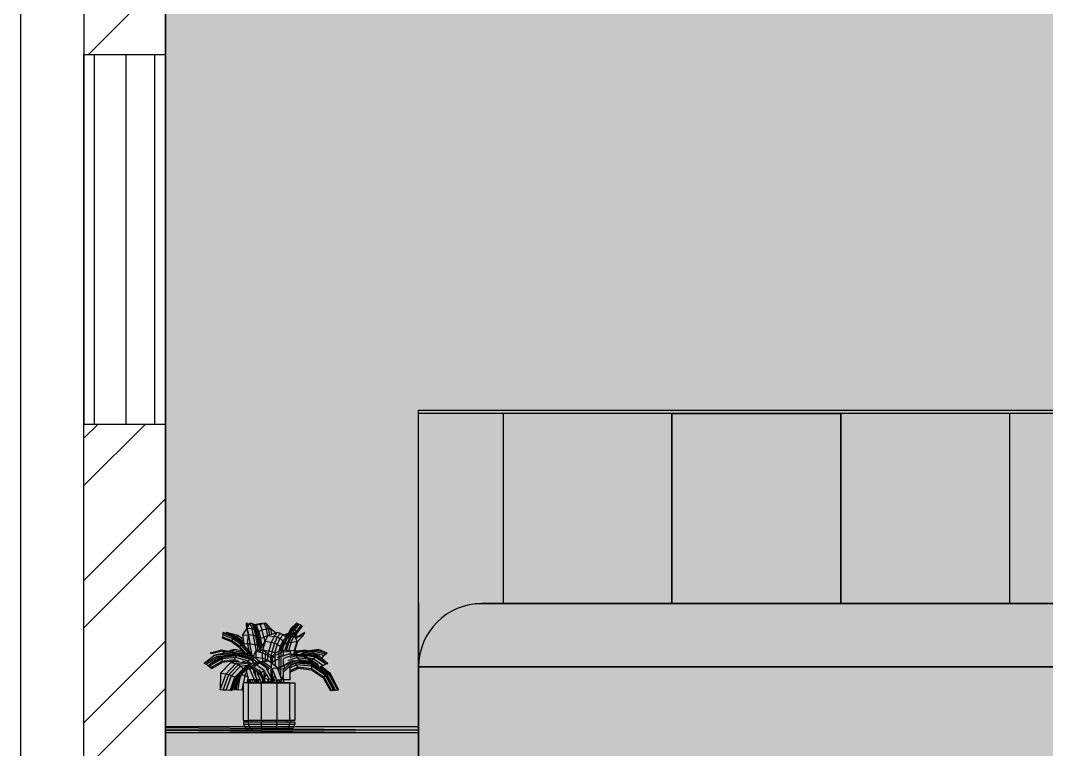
# Model space of a CAD drawing. Header units: millimetres. Extents: x 2258 to 5600, y 711 to 2563.
# Drawn here: x 4017.4 to 4114.6, y 994.8 to 1063.8 of the extents above; entities that cross this region are included whole.
import ezdxf

# ---------------------------------------------------------------- set-up
doc = ezdxf.new("R2010")
doc.units = ezdxf.units.MM
doc.layers.add('HAT', color=8, linetype='Continuous', lineweight=18)

msp = doc.modelspace()

# ---------------------------------------------------------------- hatches: boundary and pattern name
at = {"true_color": 0xa0522d}
h = msp.add_hatch(color=15, dxfattribs=at)
h.dxf.hatch_style = 1
h.paths.add_polyline_path([(4055.083, 784.054), (4031.083, 784.054), (4031.083, 776.222), (4055.083, 776.222)])
h.paths.add_polyline_path([(4042.083, 780.222, -1), (4044.083, 780.222, -1)], flags=16)
h.paths.add_polyline_path([(4055.083, 776.222), (4031.083, 776.222), (4031.083, 766.622), (4055.083, 766.622)])
h.paths.add_polyline_path([(4042.083, 771.122, -1), (4044.083, 771.122, -1)], flags=16)
h.paths.add_polyline_path([(4131.043, 776.222), (4131.043, 778.622), (4055.083, 778.622), (4055.083, 776.222), (4055.083, 766.622), (4131.043, 766.622), (4131.043, 770.622)])
h.paths.add_polyline_path([(4131.043, 790.622), (4055.083, 790.622), (4055.083, 784.054), (4055.083, 778.622), (4131.043, 778.622), (4131.043, 784.622)])
h.paths.add_polyline_path([(4125.038, 796.622), (4060.503, 796.594, 0.386151), (4055.083, 790.622), (4131.043, 790.622, 0.414468)])
h.paths.add_polyline_path([(4063.083, 814.622), (4055.083, 814.622), (4055.083, 790.622, -0.414214), (4061.083, 796.622), (4063.083, 796.622)])
h.paths.add_polyline_path([(4079.083, 814.622), (4063.083, 814.622), (4063.083, 796.622), (4079.083, 796.622)])
h.paths.add_polyline_path([(4095.083, 814.622), (4079.083, 814.622), (4079.083, 796.622), (4095.083, 796.622)])
h.paths.add_polyline_path([(4111.083, 814.622), (4095.083, 814.622), (4095.083, 796.622), (4111.083, 796.622)])
h.paths.add_polyline_path([(4125.043, 814.622), (4111.083, 814.622), (4111.083, 796.622), (4125.043, 796.622)])
h.paths.add_polyline_path([(4131.043, 814.622), (4125.043, 814.622), (4125.043, 796.622, -0.414214), (4131.043, 790.622)])
h.paths.add_polyline_path([(4155.043, 784.054), (4131.043, 784.054), (4131.043, 776.222), (4155.043, 776.222)])
h.paths.add_polyline_path([(4144.043, 780.222, -1), (4142.043, 780.222, -1)], flags=16)
h.paths.add_polyline_path([(4155.043, 776.222), (4131.043, 776.222), (4131.043, 766.622), (4155.043, 766.622)])
h.paths.add_polyline_path([(4144.043, 771.222, -1), (4142.043, 771.222, -1)], flags=16)
h.paths.add_polyline_path([(4178.995, 846.622), (4164.997, 846.622), (4164.997, 766.622), (4178.995, 766.622)], flags=17)
h.paths.add_polyline_path([(4164.997, 846.622), (4178.995, 846.622), (4178.995, 850.622), (4160.997, 850.622), (4160.997, 766.872), (4160.997, 766.622), (4164.997, 766.622)])
h.paths.add_polyline_path([(4202.997, 850.622), (4178.995, 850.622), (4178.995, 770.622), (4202.997, 770.622)])
h.paths.add_polyline_path([(4055.083, 988.222), (4031.083, 988.222), (4031.083, 978.622), (4055.083, 978.622)])
h.paths.add_polyline_path([(4044.083, 983.122, -1), (4042.083, 983.122, -1)], flags=16)
h.paths.add_polyline_path([(4055.083, 996.371), (4031.083, 996.371), (4031.083, 988.222), (4055.083, 988.222)])
h.paths.add_polyline_path([(4042.083, 992.222, -1), (4044.083, 992.222, -1)], flags=16)
h.paths.add_polyline_path([(4131.043, 988.222), (4131.043, 990.622), (4055.083, 990.622), (4055.083, 978.622), (4131.043, 978.622), (4131.043, 982.622)])
h.paths.add_polyline_path([(4131.043, 1002.622), (4055.083, 1002.622), (4055.083, 996.371), (4055.083, 990.622), (4131.043, 990.622), (4131.043, 996.622)])
h.paths.add_polyline_path([(4125.038, 1008.622), (4060.503, 1008.594, 0.386151), (4055.083, 1002.622), (4131.043, 1002.622, 0.414468)])
h.paths.add_polyline_path([(4063.083, 1026.622), (4055.083, 1026.622), (4055.083, 1002.622, -0.414214), (4061.083, 1008.622), (4063.083, 1008.622)])
h.paths.add_polyline_path([(4079.083, 1026.622), (4063.083, 1026.622), (4063.083, 1008.622), (4079.083, 1008.622)])
h.paths.add_polyline_path([(4095.083, 1026.622), (4079.083, 1026.622), (4079.083, 1008.622), (4095.083, 1008.622)])
h.paths.add_polyline_path([(4111.083, 1026.622), (4095.083, 1026.622), (4095.083, 1008.622), (4111.083, 1008.622)])
h.paths.add_polyline_path([(4125.043, 1026.622), (4111.083, 1026.622), (4111.083, 1008.622), (4125.043, 1008.622)])
h.paths.add_polyline_path([(4131.043, 1026.622), (4125.043, 1026.622), (4125.043, 1008.622, -0.414214), (4131.043, 1002.622)])
h.paths.add_polyline_path([(4155.043, 996.371), (4131.043, 996.371), (4131.043, 988.222), (4155.043, 988.222)])
h.paths.add_polyline_path([(4144.043, 992.222, -1), (4142.043, 992.222, -1)], flags=16)
h.paths.add_polyline_path([(4155.043, 988.222), (4131.043, 988.222), (4131.043, 978.622), (4155.043, 978.622)])
h.paths.add_polyline_path([(4142.043, 983.222, -1), (4144.043, 983.222, -1)], flags=16)
h.paths.add_polyline_path([(4164.997, 1058.622), (4178.995, 1058.622), (4178.995, 1062.622), (4160.997, 1062.622), (4160.997, 979.19), (4160.997, 978.622), (4164.997, 978.622)])
h.paths.add_polyline_path([(4178.995, 1058.622), (4164.997, 1058.622), (4164.997, 978.622), (4178.995, 978.622)], flags=17)
h.paths.add_polyline_path([(4202.997, 1058.622), (4202.997, 1062.622), (4178.995, 1062.622), (4178.995, 982.622), (4202.997, 982.622)])
at = {"layer": 'HAT', "lineweight": 30, "true_color": 0x000000}
h = msp.add_hatch(dxfattribs=at)
h.set_pattern_fill('ANSI32', color=18)
h.set_pattern_definition([(45, (2570.343, 554.599), (-6.73519, 6.73519), []), (45, (2574.833, 554.599), (-6.73519, 6.73519), [])])
h.paths.add_polyline_path([(4031.083, 1102.622), (4023.357, 1102.622), (4023.357, 1060.622), (4031.083, 1060.622)])
h.paths.add_polyline_path([(4031.083, 1025.622), (4023.357, 1025.622), (4023.357, 978.622), (4031.083, 978.622), (4031.083, 996.622)])
h.paths.add_polyline_path([(4210.724, 1102.622), (4202.997, 1102.622), (4202.997, 1062.622), (4202.997, 1058.622), (4202.997, 978.622), (4210.724, 978.622)])
at = {"layer": 'HAT', "lineweight": 30, "true_color": 0x768692}
h = msp.add_hatch(color=252, dxfattribs=at)
h.dxf.hatch_style = 1
h.paths.add_polyline_path([(4031.083, 1090.939), (4031.083, 996.371), (4055.083, 996.371), (4055.083, 1026.622), (4131.043, 1026.622), (4131.043, 996.371), (4155.043, 996.371), (4155.043, 979.19), (4160.997, 979.19), (4160.997, 1062.622), (4202.997, 1062.622), (4202.997, 1090.939)])

# ---------------------------------------------------------------- linework, layer by layer
at = {"color": 116, "true_color": 0x136734}
for p, q in [((4038.42, 1005.663), (4038.793, 1006.235)), ((4038.908, 1006.423), (4038.772, 1006.76)), ((4038.793, 1006.235), (4038.772, 1006.76)), ((4038.895, 1006.739), (4038.772, 1006.76)), ((4038.793, 1006.235), (4038.833, 1006.23)), ((4038.793, 1006.235), (4038.929, 1005.617)), ((4038.826, 1006.262), (4039.083, 1006.76)), ((4039.307, 1006.212), (4038.826, 1006.262)), ((4038.826, 1006.262), (4038.957, 1005.652)), ((4038.895, 1006.739), (4038.972, 1006.546)), ((4038.895, 1006.739), (4039.047, 1006.691)), ((4039.297, 1006.727), (4039.083, 1006.76)), ((4039.083, 1006.76), (4039.307, 1006.212)), ((4039.522, 1006.167), (4039.297, 1006.727)), ((4039.297, 1006.727), (4039.432, 1006.67)), ((4039.432, 1006.67), (4039.658, 1006.091)), ((4039.555, 1006.57), (4039.432, 1006.67)), ((4039.51, 1006.605), (4039.728, 1006.67)), ((4039.555, 1006.57), (4039.577, 1006.518)), ((4039.723, 1006.122), (4039.555, 1006.57)), ((4039.577, 1006.518), (4039.702, 1006.57)), ((4039.803, 1005.909), (4039.577, 1006.518)), ((4039.702, 1006.57), (4040.039, 1006.67)), ((4039.928, 1005.969), (4039.702, 1006.57)), ((4039.728, 1006.67), (4039.998, 1006.727)), ((4039.728, 1006.67), (4039.759, 1006.587)), ((4039.998, 1006.727), (4040.293, 1006.76)), ((4039.998, 1006.727), (4040.023, 1006.665)), ((4040.039, 1006.67), (4040.429, 1006.739)), ((4040.039, 1006.67), (4040.267, 1006.091)), ((4040.293, 1006.76), (4040.309, 1006.718)), ((4040.349, 1006.724), (4040.293, 1006.76)), ((4040.604, 1006.76), (4040.429, 1006.739)), ((4040.429, 1006.739), (4040.653, 1006.182)), ((4041.07, 1006.235), (4040.604, 1006.76)), ((4040.604, 1006.76), (4040.828, 1006.212)), ((4040.828, 1006.212), (4041.07, 1006.235)), ((4040.99, 1006.323), (4041.09, 1006.262)), ((4041.09, 1006.262), (4041.048, 1006.258)), ((4041.07, 1006.235), (4041.567, 1005.829)), ((4041.183, 1005.716), (4041.07, 1006.235)), ((4041.09, 1006.262), (4041.1, 1006.208)), ((4042.706, 1005.652), (4042.969, 1006.262)), ((4042.969, 1006.262), (4043.508, 1006.76)), ((4042.969, 1006.262), (4043.061, 1006.212)), ((4043.508, 1006.76), (4043.061, 1006.212)), ((4043.588, 1006.727), (4043.14, 1006.167)), ((4043.724, 1006.67), (4043.272, 1006.091)), ((4043.939, 1006.57), (4043.485, 1005.969)), ((4043.56, 1006.739), (4043.508, 1006.76)), ((4043.508, 1006.76), (4043.588, 1006.727)), ((4043.559, 1006.737), (4043.56, 1006.739)), ((4043.56, 1006.739), (4043.569, 1006.734)), ((4043.588, 1006.727), (4043.724, 1006.67)), ((4044.043, 1006.518), (4043.59, 1005.909)), ((4043.724, 1006.67), (4043.939, 1006.57)), ((4043.939, 1006.57), (4044.043, 1006.518)), ((4036.488, 1005.324), (4036.516, 1005.434)), ((4037.34, 1004.981), (4036.488, 1005.324)), ((4036.516, 1005.434), (4036.56, 1005.657)), ((4037.382, 1005.085), (4036.516, 1005.434)), ((4036.56, 1005.657), (4036.568, 1005.822)), ((4036.56, 1005.657), (4037.454, 1005.298)), ((4037.48, 1005.511), (4036.562, 1005.874)), ((4036.562, 1005.874), (4037.459, 1005.552)), ((4036.568, 1005.822), (4036.562, 1005.874)), ((4036.568, 1005.822), (4037.482, 1005.46)), ((4036.866, 1005.874), (4036.781, 1005.794)), ((4036.866, 1005.874), (4037.786, 1005.511)), ((4037.942, 1005.603), (4036.866, 1005.874)), ((4037.454, 1005.298), (4037.382, 1005.085)), ((4037.482, 1005.46), (4037.454, 1005.298)), ((4038.228, 1004.735), (4037.454, 1005.298)), ((4037.48, 1005.511), (4037.459, 1005.552)), ((4038.212, 1004.999), (4037.459, 1005.552)), ((4037.459, 1005.552), (4038.184, 1005.031)), ((4037.48, 1005.511), (4037.482, 1005.46)), ((4038.271, 1004.933), (4037.48, 1005.511)), ((4037.482, 1005.46), (4038.268, 1004.886)), ((4037.543, 1005.49), (4037.692, 1005.432)), ((4037.692, 1005.432), (4037.665, 1005.403)), ((4037.786, 1005.511), (4037.692, 1005.432)), ((4038.476, 1004.859), (4037.692, 1005.432)), ((4037.786, 1005.511), (4037.942, 1005.603)), ((4038.526, 1004.967), (4037.786, 1005.511)), ((4038.49, 1005.198), (4037.942, 1005.603)), ((4038.553, 1004.799), (4038.42, 1005.663)), ((4038.42, 1005.663), (4038.929, 1005.617)), ((4038.865, 1004.799), (4038.957, 1005.652)), ((4038.929, 1005.617), (4038.942, 1005.526)), ((4038.929, 1005.617), (4038.952, 1005.612)), ((4039.445, 1005.588), (4038.957, 1005.652)), ((4038.957, 1005.652), (4039.091, 1004.789)), ((4039.307, 1006.212), (4039.522, 1006.167)), ((4039.445, 1005.588), (4039.307, 1006.212)), ((4039.664, 1005.536), (4039.445, 1005.588)), ((4039.582, 1004.728), (4039.445, 1005.588)), ((4039.522, 1006.167), (4039.658, 1006.091)), ((4039.664, 1005.536), (4039.522, 1006.167)), ((4039.658, 1006.091), (4039.779, 1005.971)), ((4039.807, 1005.446), (4039.658, 1006.091)), ((4039.807, 1005.446), (4039.664, 1005.536)), ((4039.805, 1004.678), (4039.664, 1005.536)), ((4039.941, 1005.306), (4039.784, 1005.96)), ((4039.803, 1005.909), (4039.928, 1005.969)), ((4039.803, 1005.909), (4039.965, 1005.241)), ((4039.807, 1005.446), (4039.941, 1005.306)), ((4039.951, 1004.594), (4039.807, 1005.446)), ((4040.267, 1006.091), (4039.928, 1005.969)), ((4039.928, 1005.969), (4040.087, 1005.306)), ((4039.941, 1005.306), (4039.965, 1005.241)), ((4040.087, 1004.468), (4039.941, 1005.306)), ((4039.965, 1005.241), (4040.087, 1005.306)), ((4040.087, 1005.306), (4040.416, 1005.446)), ((4040.087, 1005.306), (4040.221, 1004.525)), ((4040.653, 1006.182), (4040.267, 1006.091)), ((4040.416, 1005.446), (4040.267, 1006.091)), ((4040.781, 1005.549), (4040.416, 1005.446)), ((4040.416, 1005.446), (4040.496, 1004.963)), ((4040.53, 1005.018), (4040.807, 1005.603)), ((4040.653, 1006.182), (4040.828, 1006.212)), ((4040.791, 1005.567), (4040.653, 1006.182)), ((4041.715, 1005.874), (4040.807, 1005.603)), ((4040.807, 1005.603), (4041.396, 1005.511)), ((4040.828, 1006.212), (4040.953, 1005.645)), ((4041.396, 1005.511), (4041.123, 1004.933)), ((4041.396, 1005.511), (4041.715, 1005.874)), ((4041.688, 1005.432), (4041.396, 1005.511)), ((4041.688, 1005.432), (4041.414, 1004.859)), ((4041.932, 1005.298), (4041.663, 1004.735)), ((4042.004, 1005.794), (4041.688, 1005.432)), ((4041.932, 1005.298), (4041.688, 1005.432)), ((4042.004, 1005.794), (4041.715, 1005.874)), ((4042.243, 1005.657), (4041.932, 1005.298)), ((4042.223, 1005.085), (4041.932, 1005.298)), ((4042.243, 1005.657), (4042.004, 1005.794)), ((4042.524, 1005.434), (4042.223, 1005.085)), ((4042.524, 1005.434), (4042.243, 1005.657)), ((4042.77, 1005.799), (4042.298, 1005.612)), ((4042.619, 1005.324), (4042.323, 1004.981)), ((4042.588, 1005.288), (4042.324, 1004.735)), ((4042.397, 1005.534), (4042.737, 1005.742)), ((4042.508, 1005.46), (4042.478, 1005.47)), ((4042.508, 1005.46), (4042.5, 1005.452)), ((4042.508, 1005.46), (4042.657, 1005.55)), ((4042.508, 1005.46), (4042.613, 1005.408)), ((4042.524, 1005.434), (4042.619, 1005.324)), ((4042.693, 1005.663), (4042.596, 1005.351)), ((4042.6, 1005.301), (4042.894, 1005.46)), ((4042.706, 1005.652), (4042.603, 1005.341)), ((4042.604, 1005.341), (4042.685, 1005.434)), ((4042.611, 1005.349), (4042.706, 1005.652)), ((4042.685, 1005.434), (4042.619, 1005.324)), ((4042.894, 1005.46), (4042.621, 1004.886)), ((4042.902, 1005.657), (4042.626, 1005.337)), ((4042.902, 1005.657), (4042.685, 1005.434)), ((4042.765, 1005.789), (4042.693, 1005.663)), ((4042.693, 1005.663), (4042.706, 1005.652)), ((4042.785, 1005.588), (4042.706, 1005.652)), ((4042.785, 1005.588), (4042.758, 1005.509)), ((4042.771, 1004.933), (4043.046, 1005.511)), ((4043.061, 1006.212), (4042.785, 1005.588)), ((4042.785, 1005.588), (4042.812, 1005.565)), ((4043.212, 1005.822), (4042.894, 1005.46)), ((4043.046, 1005.511), (4042.894, 1005.46)), ((4042.902, 1005.657), (4043.212, 1005.822)), ((4043.14, 1006.167), (4042.911, 1005.662)), ((4043.006, 1004.971), (4043.281, 1005.552)), ((4043.046, 1005.511), (4043.366, 1005.874)), ((4043.046, 1005.511), (4043.281, 1005.552)), ((4043.14, 1006.167), (4043.061, 1006.212)), ((4043.272, 1006.091), (4043.125, 1005.776)), ((4043.272, 1006.091), (4043.14, 1006.167)), ((4043.212, 1005.822), (4043.366, 1005.874)), ((4043.485, 1005.969), (4043.272, 1006.091)), ((4043.366, 1005.874), (4043.281, 1005.552)), ((4043.281, 1005.552), (4043.574, 1005.031)), ((4043.485, 1005.969), (4043.282, 1005.545)), ((4043.59, 1005.909), (4043.353, 1005.421)), ((4043.405, 1005.329), (4043.506, 1005.432)), ((4043.506, 1005.432), (4043.408, 1005.323)), ((4043.454, 1005.629), (4043.611, 1005.495)), ((4043.703, 1005.511), (4043.457, 1005.236)), ((4043.485, 1005.969), (4043.59, 1005.909)), ((4043.506, 1005.432), (4044.101, 1005.794)), ((4043.506, 1005.432), (4043.703, 1005.511)), ((4044.135, 1005.603), (4043.616, 1005.018)), ((4044.302, 1005.874), (4043.703, 1005.511)), ((4043.703, 1005.511), (4044.135, 1005.603)), ((4044.101, 1005.794), (4044.302, 1005.874)), ((4044.135, 1005.603), (4044.302, 1005.874)), ((4037.382, 1005.085), (4037.34, 1004.981)), ((4038.079, 1004.444), (4037.34, 1004.981)), ((4038.135, 1004.539), (4037.382, 1005.085)), ((4038.135, 1004.539), (4038.079, 1004.444)), ((4038.695, 1003.751), (4038.079, 1004.444)), ((4038.228, 1004.735), (4038.135, 1004.539)), ((4038.734, 1003.864), (4038.135, 1004.539)), ((4038.184, 1005.031), (4038.251, 1004.971)), ((4038.918, 1004.203), (4038.184, 1005.031)), ((4038.268, 1004.886), (4038.228, 1004.735)), ((4038.926, 1003.951), (4038.228, 1004.735)), ((4038.251, 1004.971), (4038.978, 1004.151)), ((4038.271, 1004.933), (4038.268, 1004.886)), ((4038.268, 1004.886), (4038.985, 1004.079)), ((4038.269, 1004.933), (4038.271, 1004.933)), ((4038.918, 1004.201), (4038.271, 1004.933)), ((4038.409, 1004.792), (4038.476, 1004.859)), ((4038.476, 1004.859), (4038.536, 1004.904)), ((4038.559, 1004.764), (4038.476, 1004.859)), ((4038.87, 1004.771), (4038.553, 1004.799)), ((4038.594, 1004.583), (4038.553, 1004.799)), ((4039.091, 1004.789), (4038.865, 1004.799)), ((4038.865, 1004.799), (4038.996, 1004.121)), ((4039.091, 1004.789), (4039.582, 1004.728)), ((4039.306, 1003.687), (4039.091, 1004.789)), ((4039.582, 1004.728), (4039.805, 1004.678)), ((4039.671, 1004.265), (4039.582, 1004.728)), ((4039.951, 1004.594), (4039.805, 1004.678)), ((4039.888, 1004.228), (4039.805, 1004.678)), ((4040.087, 1004.468), (4039.951, 1004.594)), ((4039.951, 1004.594), (4040.019, 1004.205)), ((4039.965, 1005.241), (4040.111, 1004.411)), ((4040.019, 1004.205), (4040.53, 1005.018)), ((4040.087, 1004.468), (4040.111, 1004.411)), ((4040.106, 1004.344), (4040.087, 1004.468)), ((4040.111, 1004.411), (4040.165, 1004.435)), ((4040.111, 1004.411), (4040.118, 1004.362)), ((4040.53, 1005.018), (4040.275, 1004.191)), ((4041.123, 1004.933), (4040.53, 1005.018)), ((4041.123, 1004.933), (4040.871, 1004.118)), ((4041.414, 1004.859), (4041.123, 1004.933)), ((4041.414, 1004.859), (4041.167, 1004.056)), ((4041.663, 1004.735), (4041.414, 1004.859)), ((4041.663, 1004.735), (4041.421, 1003.951)), ((4041.963, 1004.539), (4041.663, 1004.735)), ((4041.963, 1004.539), (4041.822, 1004.085)), ((4042.223, 1005.085), (4041.963, 1004.539)), ((4042.066, 1004.444), (4041.963, 1004.539)), ((4042.066, 1004.444), (4041.973, 1004.142)), ((4042.121, 1004.539), (4042.002, 1004.152)), ((4042.323, 1004.981), (4042.066, 1004.444)), ((4042.121, 1004.539), (4042.066, 1004.444)), ((4042.346, 1005.007), (4042.121, 1004.539)), ((4042.324, 1004.735), (4042.121, 1004.539)), ((4042.154, 1004.185), (4042.324, 1004.735)), ((4042.323, 1004.981), (4042.223, 1005.085)), ((4042.621, 1004.886), (4042.324, 1004.735)), ((4042.621, 1004.886), (4042.405, 1004.19)), ((4042.771, 1004.933), (4042.536, 1004.169)), ((4042.771, 1004.933), (4042.621, 1004.886)), ((4043.006, 1004.971), (4042.752, 1004.151)), ((4042.771, 1004.933), (4043.006, 1004.971)), ((4043.006, 1004.971), (4043.574, 1005.031)), ((4043.32, 1004.203), (4043.574, 1005.031)), ((4043.616, 1005.018), (4043.338, 1004.203)), ((4043.616, 1005.018), (4043.516, 1004.846)), ((4043.616, 1005.018), (4043.565, 1005.007)), ((4035.732, 1003.705), (4034.761, 1002.939)), ((4034.761, 1002.939), (4035.969, 1003.604)), ((4034.92, 1002.87), (4036.095, 1003.519)), ((4035.318, 1003.918), (4036.292, 1004.21)), ((4036.421, 1004.162), (4035.318, 1003.918)), ((4036.457, 1003.371), (4035.336, 1002.754)), ((4035.341, 1002.895), (4036.528, 1003.548)), ((4036.645, 1003.65), (4035.362, 1002.939)), ((4035.362, 1002.939), (4036.57, 1003.604)), ((4036.51, 1004.103), (4035.421, 1003.862)), ((4036.691, 1003.918), (4035.653, 1003.689)), ((4037.132, 1003.869), (4035.732, 1003.705)), ((4035.969, 1003.604), (4037.326, 1003.764)), ((4035.969, 1003.604), (4036.095, 1003.519)), ((4036.492, 1003.564), (4036.095, 1003.519)), ((4036.095, 1003.519), (4036.192, 1003.399)), ((4037.195, 1004.07), (4036.292, 1004.21)), ((4036.421, 1004.162), (4036.292, 1004.21)), ((4036.292, 1004.21), (4037.128, 1004.11)), ((4037.261, 1004.034), (4036.421, 1004.162)), ((4036.421, 1004.162), (4036.51, 1004.103)), ((4036.457, 1003.371), (4036.434, 1003.137)), ((4036.528, 1003.548), (4036.457, 1003.371)), ((4037.716, 1003.52), (4036.457, 1003.371)), ((4036.51, 1004.103), (4037.376, 1003.97)), ((4036.691, 1003.918), (4036.51, 1004.103)), ((4036.528, 1003.548), (4037.86, 1003.705)), ((4036.528, 1003.548), (4036.57, 1003.604)), ((4037.927, 1003.764), (4036.57, 1003.604)), ((4036.57, 1003.604), (4036.645, 1003.65)), ((4038.243, 1003.885), (4036.645, 1003.65)), ((4038.021, 1003.81), (4036.645, 1003.65)), ((4036.691, 1003.918), (4036.744, 1003.823)), ((4037.065, 1003.861), (4036.691, 1003.918)), ((4037.019, 1004.121), (4037.601, 1004.267)), ((4037.086, 1004.115), (4037.3, 1004.162)), ((4037.128, 1004.11), (4037.42, 1004.038)), ((4037.128, 1004.11), (4037.678, 1003.802)), ((4037.132, 1003.869), (4037.326, 1003.764)), ((4037.466, 1003.771), (4037.132, 1003.869)), ((4037.3, 1004.162), (4037.191, 1004.093)), ((4037.256, 1003.831), (4037.565, 1003.784)), ((4037.601, 1004.267), (4037.3, 1004.162)), ((4038.415, 1003.993), (4037.3, 1004.162)), ((4037.326, 1003.764), (4037.338, 1003.751)), ((4037.358, 1003.754), (4037.326, 1003.764)), ((4037.42, 1004.038), (4037.538, 1003.993)), ((4037.808, 1003.82), (4037.42, 1004.038)), ((4037.444, 1004.028), (4038.246, 1003.907)), ((4037.837, 1003.825), (4037.538, 1003.993)), ((4037.597, 1003.275), (4037.716, 1003.52)), ((4038.337, 1004.154), (4037.601, 1004.267)), ((4037.716, 1003.52), (4037.86, 1003.705)), ((4038.9, 1003.178), (4037.716, 1003.52)), ((4037.86, 1003.705), (4037.927, 1003.764)), ((4037.86, 1003.705), (4039.109, 1003.342)), ((4037.927, 1003.764), (4038.021, 1003.81)), ((4039.198, 1003.394), (4037.927, 1003.764)), ((4038.021, 1003.81), (4038.243, 1003.885)), ((4039.309, 1003.435), (4038.021, 1003.81)), ((4038.246, 1003.907), (4038.22, 1003.88)), ((4039.558, 1003.501), (4038.243, 1003.885)), ((4038.246, 1003.907), (4038.415, 1003.993)), ((4038.246, 1003.907), (4038.328, 1003.859)), ((4038.415, 1003.993), (4038.466, 1004.008)), ((4038.415, 1003.993), (4038.548, 1003.918)), ((4038.725, 1003.916), (4038.761, 1003.733)), ((4038.757, 1003.733), (4038.761, 1003.736)), ((4038.926, 1003.951), (4038.805, 1003.787)), ((4038.9, 1003.178), (4039.109, 1003.342)), ((4038.978, 1004.151), (4038.918, 1004.203)), ((4039.337, 1003.564), (4038.918, 1004.203)), ((4038.985, 1004.079), (4038.926, 1003.951)), ((4039.134, 1003.623), (4038.926, 1003.951)), ((4038.978, 1004.151), (4039.366, 1003.556)), ((4038.988, 1004.095), (4038.985, 1004.079)), ((4038.985, 1004.079), (4039.312, 1003.571)), ((4039.109, 1003.342), (4039.198, 1003.394)), ((4039.109, 1003.342), (4039.392, 1003.104)), ((4039.198, 1003.394), (4039.309, 1003.435)), ((4039.394, 1003.229), (4039.198, 1003.394)), ((4039.281, 1003.687), (4039.306, 1003.687)), ((4039.461, 1003.671), (4039.306, 1003.687)), ((4039.316, 1003.633), (4039.306, 1003.687)), ((4039.309, 1003.435), (4039.558, 1003.501)), ((4039.309, 1003.435), (4039.766, 1003.052)), ((4039.394, 1002.992), (4039.394, 1003.363)), ((4039.402, 1003.545), (4039.663, 1004.093)), ((4039.663, 1003.514), (4039.482, 1003.522)), ((4040.047, 1003.09), (4039.558, 1003.501)), ((4040.272, 1003.918), (4039.663, 1004.267)), ((4039.663, 1004.267), (4040.272, 1004.162)), ((4039.663, 1004.267), (4039.663, 1004.093)), ((4039.663, 1004.093), (4040.087, 1004.023)), ((4039.663, 1004.093), (4039.663, 1003.514)), ((4040.272, 1003.427), (4039.663, 1003.514)), ((4039.663, 1003.412), (4039.663, 1003.514)), ((4040.275, 1004.191), (4040.037, 1004.201)), ((4040.275, 1004.191), (4040.267, 1004.162)), ((4040.272, 1004.162), (4040.565, 1004.072)), ((4040.272, 1004.162), (4040.272, 1003.918)), ((4040.565, 1003.833), (4040.272, 1003.918)), ((4040.272, 1003.427), (4040.272, 1003.918)), ((4040.272, 1003.427), (4040.272, 1003.118)), ((4040.565, 1003.353), (4040.272, 1003.427)), ((4040.871, 1004.118), (4040.275, 1004.191)), ((4040.565, 1004.072), (4040.799, 1003.918)), ((4040.565, 1004.072), (4040.565, 1003.833)), ((4040.799, 1003.689), (4040.565, 1003.833)), ((4040.565, 1003.353), (4040.565, 1003.831)), ((4040.799, 1003.227), (4040.565, 1003.353)), ((4040.565, 1003.157), (4040.565, 1003.353)), ((4040.799, 1003.918), (4041.064, 1003.673)), ((4040.799, 1003.918), (4040.799, 1003.689)), ((4041.064, 1003.458), (4040.799, 1003.689)), ((4040.799, 1003.227), (4040.799, 1003.687)), ((4040.871, 1004.118), (4040.82, 1003.897)), ((4041.167, 1004.056), (4040.871, 1004.118)), ((4041.149, 1003.553), (4041.064, 1003.673)), ((4041.064, 1003.673), (4041.064, 1003.458)), ((4041.064, 1003.032), (4041.064, 1003.458)), ((4041.064, 1003.458), (4041.149, 1003.347)), ((4041.167, 1004.056), (4041.075, 1003.655)), ((4041.149, 1003.553), (4041.234, 1003.673)), ((4041.149, 1003.553), (4041.149, 1003.347)), ((4041.234, 1003.458), (4041.149, 1003.347)), ((4041.149, 1003.345), (4041.149, 1002.965)), ((4041.421, 1003.951), (4041.167, 1004.056)), ((4041.501, 1003.918), (4041.234, 1003.673)), ((4041.501, 1003.689), (4041.234, 1003.458)), ((4041.234, 1003.673), (4041.234, 1003.458)), ((4041.234, 1003.026), (4041.234, 1003.458)), ((4041.421, 1003.951), (4041.39, 1003.817)), ((4041.493, 1003.912), (4041.421, 1003.951)), ((4041.855, 1004.103), (4041.501, 1003.918)), ((4041.501, 1003.689), (4041.501, 1003.918)), ((4041.855, 1003.862), (4041.501, 1003.689)), ((4041.501, 1003.227), (4041.501, 1003.687)), ((4041.855, 1003.379), (4041.501, 1003.227)), ((4041.709, 1003.533), (4042.84, 1003.869)), ((4042.027, 1004.162), (4041.855, 1004.103)), ((4041.855, 1003.862), (4041.855, 1004.103)), ((4042.027, 1003.918), (4041.855, 1003.862)), ((4042.84, 1003.869), (4041.855, 1003.514)), ((4041.855, 1003.578), (4041.855, 1003.862)), ((4041.855, 1003.501), (4041.855, 1003.379)), ((4041.855, 1002.546), (4041.855, 1003.379)), ((4042.041, 1003.429), (4042.023, 1003.432)), ((4042.027, 1004.162), (4042.285, 1004.21)), ((4042.285, 1004.21), (4042.027, 1003.918)), ((4042.027, 1004.162), (4042.027, 1003.918)), ((4042.027, 1003.918), (4042.027, 1003.628)), ((4042.027, 1003.427), (4042.027, 1002.633)), ((4042.285, 1004.038), (4042.105, 1004.007)), ((4043.243, 1003.764), (4042.284, 1003.42)), ((4042.906, 1004.11), (4042.285, 1004.21)), ((4042.285, 1004.038), (4042.285, 1004.21)), ((4042.285, 1004.038), (4042.906, 1004.11)), ((4042.285, 1003.704), (4042.285, 1004.038)), ((4042.285, 1002.913), (4042.285, 1003.42)), ((4043.606, 1003.52), (4042.696, 1003.196)), ((4042.752, 1004.151), (4042.698, 1004.142)), ((4042.747, 1004.134), (4042.752, 1004.151)), ((4042.752, 1004.151), (4043.32, 1004.203)), ((4043.983, 1003.705), (4042.84, 1003.869)), ((4042.84, 1003.869), (4043.243, 1003.764)), ((4043.441, 1003.673), (4042.868, 1003.468)), ((4042.906, 1004.11), (4042.906, 1003.859)), ((4043.32, 1004.203), (4043.23, 1003.812)), ((4043.421, 1003.936), (4043.233, 1003.831)), ((4044.097, 1003.64), (4043.243, 1003.764)), ((4043.243, 1003.764), (4043.441, 1003.673)), ((4043.32, 1003.993), (4043.264, 1003.962)), ((4043.274, 1004.007), (4043.32, 1003.993)), ((4044.309, 1004.21), (4043.285, 1004.052)), ((4043.338, 1004.203), (4043.299, 1004.113)), ((4043.31, 1004.141), (4044.309, 1004.21)), ((4043.338, 1004.203), (4043.318, 1004.201)), ((4044.436, 1004.162), (4043.32, 1003.993)), ((4043.32, 1003.993), (4043.421, 1003.936)), ((4044.52, 1004.103), (4043.421, 1003.936)), ((4043.644, 1003.759), (4043.421, 1003.936)), ((4044.242, 1003.558), (4043.441, 1003.673)), ((4043.441, 1003.673), (4043.606, 1003.52)), ((4043.801, 1003.275), (4043.606, 1003.52)), ((4043.606, 1003.52), (4044.551, 1003.383)), ((4043.636, 1003.754), (4043.644, 1003.759)), ((4043.831, 1003.787), (4043.644, 1003.759)), ((4043.644, 1003.759), (4043.649, 1003.753)), ((4043.744, 1003.738), (4044.199, 1003.993)), ((4044.477, 1004.093), (4043.822, 1003.727)), ((4043.876, 1003.72), (4044.477, 1004.093)), ((4043.916, 1003.713), (4043.996, 1003.759)), ((4043.996, 1003.759), (4043.98, 1003.705)), ((4043.983, 1003.705), (4045.335, 1002.939)), ((4043.983, 1003.705), (4044.35, 1003.604)), ((4045.044, 1003.918), (4043.996, 1003.759)), ((4043.996, 1003.759), (4044.024, 1003.81)), ((4044.372, 1003.764), (4044.109, 1003.669)), ((4044.268, 1003.705), (4044.143, 1003.659)), ((4044.199, 1003.993), (4044.477, 1004.093)), ((4044.268, 1003.705), (4044.199, 1003.645)), ((4045.165, 1004.072), (4044.209, 1003.926)), ((4044.268, 1003.705), (4044.372, 1003.764)), ((4045.355, 1003.548), (4044.268, 1003.705)), ((4044.674, 1004.123), (4044.309, 1004.21)), ((4044.309, 1004.21), (4044.436, 1004.162)), ((4045.335, 1002.939), (4044.35, 1003.604)), ((4044.518, 1003.519), (4044.35, 1003.604)), ((4045.314, 1004.162), (4044.353, 1004.016)), ((4044.372, 1003.764), (4044.533, 1003.81)), ((4044.372, 1003.764), (4045.479, 1003.604)), ((4044.436, 1004.162), (4044.636, 1004.116)), ((4044.436, 1004.162), (4044.52, 1004.103)), ((4045.622, 1004.267), (4044.477, 1004.093)), ((4045.476, 1002.87), (4044.518, 1003.519)), ((4044.52, 1004.103), (4044.528, 1004.1)), ((4044.521, 1004.1), (4044.52, 1004.103)), ((4044.533, 1003.81), (4044.924, 1003.885)), ((4044.533, 1003.81), (4045.654, 1003.65)), ((4045.085, 1003.371), (4044.639, 1003.435)), ((4044.749, 1003.137), (4044.656, 1003.322)), ((4045.654, 1003.65), (4044.924, 1003.885)), ((4045.085, 1003.371), (4044.945, 1003.227)), ((4045.009, 1003.858), (4045.044, 1003.918)), ((4045.044, 1003.918), (4045.165, 1004.072)), ((4046.083, 1003.689), (4045.044, 1003.918)), ((4045.355, 1003.548), (4045.085, 1003.371)), ((4045.998, 1002.754), (4045.085, 1003.371)), ((4045.165, 1004.072), (4045.314, 1004.162)), ((4046.245, 1003.833), (4045.165, 1004.072)), ((4045.314, 1004.162), (4045.622, 1004.267)), ((4046.419, 1003.918), (4045.314, 1004.162)), ((4045.355, 1003.548), (4045.479, 1003.604)), ((4045.355, 1003.548), (4046.322, 1002.895)), ((4045.479, 1003.604), (4045.654, 1003.65)), ((4045.479, 1003.604), (4046.463, 1002.939)), ((4046.419, 1003.918), (4045.622, 1004.267)), ((4046.463, 1002.939), (4045.654, 1003.65)), ((4045.87, 1003.458), (4045.877, 1003.458)), ((4045.877, 1003.458), (4045.874, 1003.455)), ((4046.083, 1003.689), (4045.877, 1003.458)), ((4046.083, 1003.689), (4046.245, 1003.833)), ((4046.245, 1003.833), (4046.419, 1003.918)), ((4036.434, 1003.137), (4035.398, 1002.567)), ((4035.444, 1002.476), (4036.439, 1003.023)), ((4037.297, 1003.037), (4036.315, 1002.031)), ((4037.597, 1003.275), (4036.434, 1003.137)), ((4036.439, 1003.023), (4036.434, 1003.137)), ((4037.554, 1003.154), (4036.439, 1003.023)), ((4037.775, 1002.931), (4036.832, 1001.96)), ((4038.011, 1002.839), (4037.099, 1001.901)), ((4037.903, 1003.145), (4037.297, 1003.037)), ((4038.068, 1003.139), (4037.297, 1003.037)), ((4037.297, 1003.037), (4037.775, 1002.931)), ((4038.209, 1002.684), (4037.353, 1001.798)), ((4037.554, 1003.154), (4037.597, 1003.275)), ((4037.703, 1003.109), (4037.554, 1003.154)), ((4038.068, 1003.139), (4037.597, 1003.275)), ((4037.674, 1001.634), (4038.446, 1002.438)), ((4038.806, 1003.072), (4037.775, 1002.931)), ((4037.775, 1002.931), (4038.011, 1002.839)), ((4037.89, 1001.798), (4038.746, 1002.684)), ((4039.008, 1002.982), (4038.011, 1002.839)), ((4038.011, 1002.839), (4038.209, 1002.684)), ((4038.995, 1002.87), (4038.073, 1001.921)), ((4039.121, 1002.931), (4038.176, 1001.96)), ((4038.209, 1002.684), (4038.88, 1002.785)), ((4038.446, 1002.438), (4038.209, 1002.684)), ((4039.779, 1003.055), (4038.351, 1001.991)), ((4039.312, 1002.978), (4038.351, 1001.991)), ((4038.368, 1003.178), (4038.806, 1003.072)), ((4038.52, 1002.45), (4038.446, 1002.438)), ((4038.446, 1002.438), (4038.471, 1002.401)), ((4038.746, 1002.684), (4038.995, 1002.87)), ((4038.9, 1003.178), (4038.798, 1003.072)), ((4038.806, 1003.072), (4039.008, 1002.982)), ((4039.343, 1002.458), (4038.867, 1002.376)), ((4039.18, 1002.946), (4038.9, 1003.178)), ((4038.995, 1002.87), (4039.121, 1002.931)), ((4039.073, 1002.908), (4039.008, 1002.982)), ((4039.093, 1002.916), (4039.008, 1002.982)), ((4039.432, 1002.579), (4039.055, 1002.517)), ((4039.117, 1002.337), (4039.075, 1002.412)), ((4039.537, 1001.408), (4039.083, 1002.412)), ((4039.121, 1002.931), (4039.312, 1002.978)), ((4039.312, 1002.978), (4039.779, 1003.055)), ((4039.314, 1002.453), (4039.45, 1002.342)), ((4039.343, 1002.458), (4039.432, 1002.579)), ((4040.016, 1001.999), (4039.343, 1002.458)), ((4039.689, 1002.826), (4039.415, 1002.784)), ((4039.432, 1002.579), (4039.689, 1002.826)), ((4040.082, 1002.124), (4039.432, 1002.579)), ((4039.438, 1002.391), (4039.548, 1001.909)), ((4039.654, 1002.962), (4040.005, 1003.013)), ((4039.689, 1002.826), (4040.005, 1003.013)), ((4040.434, 1002.283), (4039.689, 1002.826)), ((4040.15, 1003.072), (4039.722, 1003.013)), ((4040.36, 1003.119), (4039.754, 1003.037)), ((4040.856, 1003.195), (4039.779, 1003.055)), ((4040.005, 1003.013), (4040.15, 1003.072)), ((4040.502, 1002.636), (4040.005, 1003.013)), ((4040.15, 1003.072), (4040.36, 1003.119)), ((4040.15, 1003.072), (4040.959, 1002.456)), ((4040.36, 1003.119), (4040.856, 1003.195)), ((4040.36, 1003.119), (4041.064, 1002.577)), ((4040.502, 1002.636), (4040.574, 1002.649)), ((4040.529, 1002.687), (4040.574, 1002.649)), ((4041.177, 1001.479), (4040.574, 1002.649)), ((4040.718, 1002.473), (4040.63, 1002.54)), ((4040.7, 1002.402), (4040.766, 1002.649)), ((4040.782, 1002.242), (4040.894, 1002.505)), ((4040.843, 1003.193), (4040.799, 1003.227)), ((4040.799, 1003.186), (4040.799, 1003.227)), ((4041.693, 1002.543), (4040.856, 1003.195)), ((4040.944, 1002.451), (4040.959, 1002.456)), ((4041.064, 1002.577), (4041.064, 1002.23)), ((4041.149, 1002.158), (4041.149, 1002.928)), ((4041.234, 1003.026), (4041.169, 1002.951)), ((4041.233, 1002.351), (4041.619, 1001.382)), ((4041.501, 1003.227), (4041.234, 1003.026)), ((4041.234, 1002.9), (4041.234, 1003.026)), ((4041.234, 1002.494), (4041.234, 1002.23)), ((4041.306, 1002.502), (4041.693, 1002.543)), ((4041.501, 1003.227), (4041.501, 1002.692)), ((4042.133, 1001.408), (4041.693, 1002.543)), ((4041.807, 1002.473), (4041.729, 1002.446)), ((4041.756, 1002.376), (4041.846, 1002.543)), ((4041.778, 1002.319), (4041.905, 1002.531)), ((4043.127, 1003.195), (4041.846, 1002.543)), ((4041.905, 1002.531), (4041.846, 1002.543)), ((4041.855, 1002.124), (4041.855, 1002.409)), ((4041.864, 1002.433), (4042.382, 1002.453)), ((4041.905, 1002.531), (4042.848, 1003.01)), ((4042.027, 1001.682), (4042.027, 1002.44)), ((4042.909, 1002.96), (4042.284, 1002.335)), ((4042.313, 1002.78), (4042.285, 1002.913)), ((4042.285, 1001.386), (4042.285, 1002.448)), ((4042.32, 1002.741), (4042.382, 1002.453)), ((4043.009, 1002.854), (4042.328, 1002.176)), ((4042.735, 1002.582), (4042.906, 1002.595)), ((4043.415, 1002.982), (4042.904, 1002.731)), ((4043.639, 1002.579), (4042.904, 1002.245)), ((4042.906, 1002.962), (4042.909, 1002.96)), ((4043.511, 1002.826), (4042.906, 1002.538)), ((4042.906, 1002.751), (4042.906, 1002.595)), ((4042.906, 1001.408), (4042.906, 1002.595)), ((4043.688, 1002.458), (4042.906, 1002.109)), ((4043.801, 1003.275), (4042.909, 1002.96)), ((4042.909, 1002.96), (4043.009, 1002.854)), ((4043.867, 1003.154), (4043.009, 1002.854)), ((4043.48, 1003.16), (4043.127, 1003.195)), ((4043.403, 1002.992), (4043.415, 1002.982)), ((4043.511, 1002.826), (4043.415, 1002.982)), ((4044.944, 1002.839), (4043.415, 1002.982)), ((4044.954, 1002.684), (4043.511, 1002.826)), ((4043.639, 1002.579), (4043.511, 1002.826)), ((4044.908, 1002.931), (4043.57, 1003.049)), ((4043.639, 1002.579), (4043.688, 1002.458)), ((4044.949, 1002.438), (4043.639, 1002.579)), ((4044.936, 1002.319), (4043.688, 1002.458)), ((4044.458, 1003.068), (4043.786, 1003.126)), ((4044.749, 1003.137), (4043.801, 1003.275)), ((4043.801, 1003.275), (4043.867, 1003.154)), ((4043.803, 1003.131), (4044.408, 1003.075)), ((4044.777, 1003.023), (4043.867, 1003.154)), ((4044.749, 1003.137), (4044.777, 1003.023)), ((4045.594, 1002.567), (4044.749, 1003.137)), ((4045.587, 1002.476), (4044.777, 1003.023)), ((4044.901, 1002.937), (4044.908, 1002.931)), ((4046.353, 1001.96), (4044.908, 1002.931)), ((4044.944, 1002.839), (4044.908, 1002.931)), ((4044.949, 1002.438), (4044.936, 1002.319)), ((4046.339, 1001.901), (4044.944, 1002.839)), ((4044.954, 1002.684), (4044.944, 1002.839)), ((4044.949, 1002.438), (4044.954, 1002.684)), ((4044.949, 1002.438), (4046.132, 1001.634)), ((4045.548, 1002.754), (4044.95, 1003.157)), ((4046.267, 1001.798), (4044.954, 1002.684)), ((4045.335, 1002.939), (4045.476, 1002.87)), ((4045.476, 1002.87), (4045.548, 1002.754)), ((4045.548, 1002.754), (4045.594, 1002.567)), ((4045.571, 1002.654), (4045.702, 1002.567)), ((4045.702, 1002.567), (4045.587, 1002.476)), ((4045.594, 1002.567), (4045.587, 1002.476)), ((4045.62, 1002.502), (4046.326, 1002.031)), ((4046.586, 1001.921), (4045.666, 1002.538)), ((4045.998, 1002.754), (4045.702, 1002.567)), ((4046.659, 1001.96), (4045.728, 1002.584)), ((4046.738, 1001.991), (4045.792, 1002.625)), ((4045.87, 1002.672), (4046.738, 1001.991)), ((4045.998, 1002.754), (4046.322, 1002.895)), ((4046.322, 1002.895), (4046.463, 1002.939)), ((4036.315, 1002.031), (4036.289, 1000.436)), ((4036.289, 1000.436), (4036.832, 1001.96)), ((4036.315, 1002.031), (4036.832, 1001.96)), ((4036.573, 1000.429), (4037.099, 1001.901)), ((4036.832, 1001.96), (4037.099, 1001.901)), ((4036.855, 1000.415), (4037.353, 1001.798)), ((4037.099, 1001.901), (4037.353, 1001.798)), ((4037.222, 1000.385), (4037.674, 1001.634)), ((4037.351, 1000.385), (4037.803, 1001.634)), ((4037.353, 1001.798), (4037.674, 1001.634)), ((4037.89, 1001.798), (4037.392, 1000.415)), ((4038.073, 1001.921), (4037.541, 1000.431)), ((4038.351, 1001.991), (4037.634, 1000.436)), ((4038.176, 1001.96), (4037.634, 1000.436)), ((4037.674, 1001.634), (4037.777, 1001.566)), ((4037.803, 1001.634), (4037.89, 1001.798)), ((4037.89, 1001.798), (4038.073, 1001.921)), ((4037.944, 1000.431), (4038.161, 1001.58)), ((4038.073, 1001.921), (4038.176, 1001.96)), ((4038.351, 1001.991), (4038.176, 1001.96)), ((4038.305, 1001.895), (4038.607, 1001.798)), ((4038.607, 1001.798), (4038.341, 1000.415)), ((4038.607, 1001.798), (4038.808, 1002.191)), ((4038.607, 1001.798), (4038.919, 1001.634)), ((4038.972, 1001.408), (4038.783, 1002.312)), ((4038.919, 1001.634), (4038.816, 1001.104)), ((4038.923, 1001.641), (4038.919, 1001.634)), ((4038.924, 1001.629), (4038.919, 1001.634)), ((4038.941, 1001.104), (4039, 1001.407)), ((4039.533, 1001.382), (4038.972, 1001.408)), ((4039.034, 1001.405), (4038.975, 1001.104)), ((4039.132, 1001.104), (4039.189, 1001.397)), ((4039.348, 1001.39), (4039.294, 1001.104)), ((4039.443, 1002.176), (4039.419, 1002.194)), ((4039.419, 1002.194), (4039.785, 1001.386)), ((4039.443, 1002.176), (4039.481, 1002.202)), ((4039.519, 1002.037), (4039.443, 1002.176)), ((4039.519, 1001.444), (4039.533, 1001.382)), ((4039.533, 1001.382), (4039.595, 1001.102)), ((4039.533, 1001.382), (4039.676, 1001.371)), ((4039.785, 1001.386), (4039.537, 1001.408)), ((4039.663, 1001.657), (4039.663, 1002.24)), ((4039.8, 1001.104), (4039.664, 1001.395)), ((4039.875, 1001.371), (4039.785, 1001.386)), ((4039.843, 1001.102), (4039.785, 1001.386)), ((4039.844, 1001.934), (4039.833, 1002.122)), ((4039.87, 1002.098), (4039.844, 1001.934)), ((4039.844, 1001.934), (4039.992, 1001.926)), ((4040.178, 1001.104), (4039.844, 1001.934)), ((4040.067, 1001.381), (4039.864, 1001.392)), ((4039.864, 1001.392), (4039.875, 1001.371)), ((4039.875, 1001.371), (4039.911, 1001.102)), ((4040.168, 1001.939), (4039.99, 1002.324)), ((4040.106, 1002.071), (4040.016, 1001.999)), ((4040.016, 1001.999), (4040.43, 1001.132)), ((4040.108, 1002.106), (4040.131, 1002.091)), ((4040.119, 1002.081), (4040.131, 1002.091)), ((4040.131, 1002.091), (4040.437, 1002.274)), ((4040.445, 1001.408), (4040.131, 1002.091)), ((4040.168, 1001.939), (4040.2, 1001.918)), ((4040.272, 1001.462), (4040.334, 1001.104)), ((4040.337, 1001.102), (4040.278, 1001.448)), ((4040.45, 1001.204), (4040.43, 1002.093)), ((4040.602, 1002.026), (4040.46, 1001.474)), ((4040.46, 1001.474), (4040.651, 1001.932)), ((4040.694, 1001.456), (4040.46, 1001.474)), ((4040.46, 1001.474), (4040.547, 1001.102)), ((4040.558, 1001.85), (4040.466, 1002.026)), ((4040.602, 1002.026), (4040.468, 1002.288)), ((4040.651, 1001.932), (4040.9, 1001.454)), ((4040.766, 1001.451), (4040.773, 1001.44)), ((4040.773, 1001.44), (4040.9, 1001.454)), ((4040.773, 1001.44), (4040.82, 1001.102)), ((4040.9, 1001.454), (4041.177, 1001.479)), ((4040.915, 1001.104), (4040.9, 1001.454)), ((4041.064, 1002.23), (4041.007, 1002.26)), ((4041.149, 1002.158), (4041.064, 1002.23)), ((4041.064, 1002.23), (4041.064, 1001.698)), ((4041.064, 1001.467), (4041.064, 1001.217)), ((4041.229, 1002.227), (4041.149, 1002.158)), ((4041.149, 1001.533), (4041.149, 1002.158)), ((4041.149, 1001.476), (4041.149, 1001.179)), ((4041.449, 1001.808), (4041.231, 1001.402)), ((4041.231, 1001.402), (4041.458, 1001.783)), ((4041.273, 1001.392), (4041.231, 1001.402)), ((4041.231, 1001.402), (4041.234, 1001.104)), ((4041.234, 1001.407), (4041.234, 1002.209)), ((4041.398, 1001.366), (4041.264, 1001.35)), ((4041.318, 1001.562), (4041.314, 1001.569)), ((4041.321, 1001.554), (4041.398, 1001.366)), ((4041.398, 1001.366), (4041.619, 1001.382)), ((4041.421, 1001.102), (4041.398, 1001.366)), ((4041.619, 1001.382), (4041.594, 1001.104)), ((4041.619, 1001.382), (4042.133, 1001.408)), ((4041.676, 1001.132), (4041.652, 1001.384)), ((4041.699, 1001.386), (4041.676, 1001.132)), ((4041.855, 1001.394), (4041.855, 1001.351)), ((4042.027, 1001.371), (4041.855, 1001.351)), ((4041.976, 1001.4), (4041.959, 1001.363)), ((4042.079, 1001.404), (4041.987, 1001.102)), ((4042.079, 1001.404), (4042.027, 1001.395)), ((4042.027, 1001.402), (4042.027, 1001.395)), ((4042.085, 1001.641), (4042.061, 1001.589)), ((4042.285, 1001.386), (4042.069, 1001.372)), ((4042.079, 1001.405), (4042.079, 1001.404)), ((4042.079, 1001.405), (4042.079, 1001.404)), ((4042.284, 1001.86), (4042.108, 1001.469)), ((4042.112, 1001.462), (4042.285, 1001.778)), ((4042.285, 1001.386), (4042.228, 1001.102)), ((4042.906, 1001.408), (4042.285, 1001.386)), ((4042.295, 1001.204), (4042.302, 1001.386)), ((4042.3, 1001.32), (4042.331, 1001.387)), ((4042.912, 1002.112), (4042.906, 1002.071)), ((4046.06, 1001.554), (4044.936, 1002.319)), ((4046.132, 1001.634), (4046.06, 1001.554)), ((4046.72, 1000.369), (4046.06, 1001.554)), ((4046.132, 1001.634), (4046.267, 1001.798)), ((4046.826, 1000.385), (4046.132, 1001.634)), ((4046.267, 1001.798), (4046.339, 1001.901)), ((4047.029, 1000.415), (4046.267, 1001.798)), ((4046.326, 1002.031), (4046.353, 1001.96)), ((4047.187, 1000.436), (4046.326, 1002.031)), ((4046.353, 1001.96), (4046.339, 1001.901)), ((4047.144, 1000.429), (4046.339, 1001.901)), ((4046.353, 1001.96), (4047.187, 1000.436)), ((4046.586, 1001.921), (4046.434, 1001.826)), ((4046.586, 1001.921), (4046.659, 1001.96)), ((4046.586, 1001.921), (4047.401, 1000.431)), ((4046.659, 1001.96), (4046.738, 1001.991)), ((4046.659, 1001.96), (4047.491, 1000.436)), ((4047.491, 1000.436), (4046.738, 1001.991)), ((4036.573, 1000.429), (4036.289, 1000.436)), ((4036.855, 1000.415), (4036.573, 1000.429)), ((4037.222, 1000.385), (4036.855, 1000.415)), ((4037.392, 1000.415), (4037.351, 1000.385)), ((4037.364, 1000.369), (4037.376, 1000.403)), ((4037.541, 1000.431), (4037.392, 1000.415)), ((4037.634, 1000.436), (4037.541, 1000.431)), ((4037.847, 1000.899), (4037.76, 1000.436)), ((4037.76, 1000.436), (4037.765, 1000.722)), ((4037.944, 1000.431), (4037.76, 1000.436)), ((4038.341, 1000.415), (4037.944, 1000.431)), ((4038.499, 1000.4), (4038.341, 1000.415)), ((4038.499, 997.556), (4038.499, 1001.104)), ((4038.962, 1001.104), (4038.499, 1001.104)), ((4038.962, 1001.104), (4038.499, 1001.104)), ((4038.962, 997.556), (4038.962, 1001.104)), ((4038.962, 1001.104), (4040.177, 1001.104)), ((4040.177, 1001.104), (4038.962, 1001.104)), ((4039.537, 1001.104), (4039.563, 1001.245)), ((4039.758, 1001.197), (4039.766, 1001.102)), ((4040.177, 997.556), (4040.177, 1001.104)), ((4040.177, 1001.104), (4041.676, 1001.104)), ((4041.676, 1001.104), (4040.177, 1001.104)), ((4040.334, 1001.104), (4040.337, 1001.102)), ((4040.409, 1001.174), (4040.404, 1001.104)), ((4040.432, 1001.104), (4040.429, 1001.133)), ((4040.43, 1001.132), (4040.53, 1001.173)), ((4040.43, 1001.132), (4040.434, 1001.104)), ((4040.434, 1001.104), (4040.432, 1001.104)), ((4040.45, 1001.204), (4040.527, 1001.191)), ((4040.468, 1001.178), (4040.45, 1001.204)), ((4040.466, 1001.201), (4040.468, 1001.178)), ((4040.789, 1001.163), (4040.615, 1001.178)), ((4041.033, 1001.143), (4040.913, 1001.153)), ((4041.064, 1001.217), (4041.026, 1001.227)), ((4041.064, 1001.217), (4041.149, 1001.179)), ((4041.064, 1001.217), (4041.064, 1001.104)), ((4041.149, 1001.179), (4041.233, 1001.215)), ((4041.149, 1001.102), (4041.149, 1001.179)), ((4041.247, 1001.22), (4041.234, 1001.217)), ((4041.234, 1001.104), (4041.234, 1001.138)), ((4041.676, 1001.132), (4041.598, 1001.132)), ((4041.676, 997.556), (4041.676, 1001.104)), ((4041.676, 1001.104), (4042.891, 1001.104)), ((4042.891, 1001.104), (4041.676, 1001.104)), ((4041.694, 1001.325), (4041.855, 1001.351)), ((4041.855, 1001.351), (4041.855, 1001.102)), ((4042.027, 1001.102), (4042.027, 1001.23)), ((4042.295, 1001.204), (4042.248, 1001.196)), ((4042.891, 997.556), (4042.891, 1001.104)), ((4042.891, 1001.104), (4043.354, 1001.104)), ((4042.891, 1001.104), (4043.354, 1001.104)), ((4043.354, 1001.104), (4043.354, 997.556)), ((4046.826, 1000.385), (4047.029, 1000.415)), ((4046.853, 1000.389), (4046.856, 1000.385)), ((4047.151, 1000.415), (4046.856, 1000.385)), ((4047.029, 1000.415), (4047.144, 1000.429)), ((4047.142, 1000.428), (4047.151, 1000.415)), ((4047.144, 1000.429), (4047.187, 1000.436)), ((4047.151, 1000.415), (4047.401, 1000.431)), ((4047.401, 1000.431), (4047.491, 1000.436)), ((4037.364, 1000.369), (4037.222, 1000.385)), ((4037.351, 1000.385), (4037.364, 1000.369)), ((4046.856, 1000.385), (4046.72, 1000.369)), ((4046.72, 1000.369), (4046.826, 1000.385)), ((4038.499, 997.556), (4038.962, 997.556)), ((4038.872, 997.556), (4038.872, 997.37)), ((4040.177, 997.556), (4038.962, 997.556)), ((4039.265, 997.556), (4039.265, 997.37)), ((4041.676, 997.556), (4040.177, 997.556)), ((4040.291, 997.556), (4040.291, 997.37)), ((4041.562, 997.556), (4041.562, 997.37)), ((4042.891, 997.556), (4041.676, 997.556)), ((4042.588, 997.556), (4042.588, 997.37)), ((4043.354, 997.556), (4042.891, 997.556)), ((4042.981, 997.556), (4042.981, 997.37)), ((4038.499, 997.37), (4038.499, 997.181)), ((4038.962, 997.37), (4038.499, 997.37)), ((4038.962, 997.37), (4038.499, 997.37)), ((4038.499, 997.181), (4038.685, 996.808)), ((4038.499, 997.181), (4038.962, 997.181)), ((4038.685, 996.808), (4039.114, 996.808)), ((4038.685, 996.808), (4039.058, 996.622)), ((4038.962, 997.181), (4038.962, 997.37)), ((4040.177, 997.37), (4038.962, 997.37)), ((4040.177, 997.37), (4038.962, 997.37)), ((4039.114, 996.808), (4038.962, 997.181)), ((4038.962, 997.181), (4040.177, 997.181)), ((4039.058, 996.622), (4039.415, 996.622)), ((4039.114, 996.808), (4040.234, 996.808)), ((4039.415, 996.622), (4039.114, 996.808)), ((4040.35, 996.622), (4039.415, 996.622)), ((4041.676, 997.37), (4040.177, 997.37)), ((4041.676, 997.37), (4040.177, 997.37)), ((4040.177, 997.181), (4040.177, 997.37)), ((4040.177, 997.181), (4041.676, 997.181)), ((4040.234, 996.808), (4040.177, 997.181)), ((4040.234, 996.808), (4041.619, 996.808)), ((4040.35, 996.622), (4040.234, 996.808)), ((4041.504, 996.622), (4040.35, 996.622)), ((4041.504, 996.622), (4041.619, 996.808)), ((4042.437, 996.622), (4041.504, 996.622)), ((4041.619, 996.808), (4041.676, 997.181)), ((4041.619, 996.808), (4042.74, 996.808)), ((4041.676, 997.181), (4041.676, 997.37)), ((4042.891, 997.37), (4041.676, 997.37)), ((4042.891, 997.37), (4041.676, 997.37)), ((4041.676, 997.181), (4042.891, 997.181)), ((4042.437, 996.622), (4042.74, 996.808)), ((4042.794, 996.622), (4042.437, 996.622)), ((4042.74, 996.808), (4042.891, 997.181)), ((4042.74, 996.808), (4043.168, 996.808)), ((4043.168, 996.808), (4042.794, 996.622)), ((4042.891, 997.181), (4042.891, 997.37)), ((4043.354, 997.37), (4042.891, 997.37)), ((4043.354, 997.37), (4042.891, 997.37)), ((4042.891, 997.181), (4043.354, 997.181)), ((4043.354, 997.181), (4043.168, 996.808)), ((4043.354, 997.37), (4043.354, 997.181))]:
    msp.add_line(p, q, dxfattribs=at)
for p, q in [((4035.097, 1002.754), (4034.92, 1002.87)), ((4035.097, 1002.754), (4035.339, 1002.888)), ((4035.341, 1002.567), (4035.097, 1002.754)), ((4035.336, 1002.754), (4035.341, 1002.895)), ((4035.398, 1002.567), (4035.336, 1002.754)), ((4035.362, 1002.939), (4035.341, 1002.895)), ((4035.341, 1002.567), (4035.388, 1002.594)), ((4035.444, 1002.476), (4035.341, 1002.567)), ((4035.398, 1002.567), (4035.444, 1002.476)), ((4031.242, 996.87), (4031.083, 996.939))]:
    msp.add_line(p, q)
at = {"layer": 'HAT', "color": 18, "lineweight": 30, "true_color": 0x000000}
for p, q in [((4017.357, 1110.622), (4017.357, 970.622)), ((4023.357, 1102.622), (4023.357, 1025.622)), ((4031.083, 990.622), (4031.083, 1102.622)), ((4031.083, 1090.939), (4031.083, 996.939)), ((4031.083, 1090.939), (4031.083, 996.371)), ((4031.083, 1090.622), (4031.083, 996.622)), ((4031.083, 1090.371), (4031.083, 996.371)), ((4023.357, 1060.622), (4023.357, 1060.622)), ((4055.083, 996.939), (4055.083, 1026.939)), ((4055.083, 1026.939), (4131.043, 1026.939)), ((4055.083, 996.371), (4055.083, 1026.939)), ((4131.043, 1026.622), (4055.083, 1026.622)), ((4055.083, 996.622), (4055.083, 1026.622)), ((4055.083, 996.371), (4055.083, 1026.371)), ((4063.083, 1026.622), (4063.083, 1008.622)), ((4063.083, 1026.622), (4063.083, 1008.622)), ((4079.083, 1026.622), (4063.083, 1026.622)), ((4063.083, 1026.622), (4063.083, 1008.622)), ((4079.083, 1026.622), (4079.083, 1008.622)), ((4079.083, 1008.622), (4079.083, 1026.622)), ((4079.083, 1008.622), (4079.083, 1026.622)), ((4079.083, 1026.622), (4079.083, 1008.622)), ((4095.083, 1026.622), (4079.083, 1026.622)), ((4095.083, 1026.622), (4095.083, 1008.622)), ((4095.083, 1008.622), (4095.083, 1026.622)), ((4111.083, 1026.622), (4111.083, 1008.622)), ((4023.357, 978.622), (4023.357, 1025.622)), ((4024.357, 1025.622), (4024.357, 1025.622)), ((4055.083, 1008.622), (4055.083, 1002.622)), ((4060.503, 1008.594), (4125.043, 1008.622)), ((4125.043, 1008.622), (4061.083, 1008.622)), ((4063.083, 1008.622), (4079.083, 1008.622)), ((4063.083, 1008.622), (4079.083, 1008.622)), ((4079.083, 1008.622), (4095.083, 1008.622)), ((4055.083, 978.622), (4055.083, 1002.622)), ((4055.083, 1002.622), (4131.043, 1002.622)), ((4055.083, 1002.622), (4055.083, 990.622)), ((4131.043, 1002.622), (4055.083, 1002.622)), ((4055.083, 1002.622), (4131.043, 1002.622)), ((4068.874, 1002.622), (4082.664, 1002.622)), ((4055.083, 996.939), (4031.083, 996.939)), ((4031.083, 996.622), (4031.083, 978.622)), ((4055.083, 996.622), (4031.083, 996.622)), ((4055.083, 996.622), (4031.083, 996.622)), ((4031.083, 996.622), (4031.083, 978.622)), ((4031.242, 996.87), (4055.083, 996.622)), ((4031.242, 996.62), (4055.083, 996.371)), ((4055.083, 978.622), (4055.083, 996.622)), ((4055.083, 988.222), (4055.083, 996.622)), ((4055.083, 996.622), (4055.083, 978.622)), ((4055.083, 996.371), (4031.083, 996.371))]:
    msp.add_line(p, q, dxfattribs=at)
at = {"layer": 'HAT', "color": 152, "lineweight": 30, "true_color": 0x2776bb}
for p, q in [((4023.357, 1025.622), (4023.357, 1060.622)), ((4023.357, 1060.622), (4031.083, 1060.622)), ((4024.357, 1025.622), (4024.357, 1060.622)), ((4027.357, 1025.622), (4027.357, 1060.622)), ((4030.083, 1025.622), (4030.083, 1060.622)), ((4031.083, 1025.622), (4031.083, 1060.622)), ((4023.357, 1025.622), (4031.083, 1025.622)), ((4023.357, 1025.622), (4024.357, 1025.622)), ((4024.357, 1025.622), (4026.357, 1025.622))]:
    msp.add_line(p, q, dxfattribs=at)
at = {"layer": 'HAT', "color": 24, "lineweight": 30}
for p, q in [((4055.083, 1002.622), (4055.083, 990.622)), ((4055.083, 996.622), (4031.083, 996.622)), ((4055.083, 996.622), (4031.083, 996.622))]:
    msp.add_line(p, q, dxfattribs=at)
at = {"layer": 'HAT', "color": 18, "lineweight": 30, "true_color": 0x000000}
msp.add_lwpolyline([(4079.083, 1026.622), (4095.083, 1026.622), (4095.083, 1008.622), (4079.083, 1008.622)], close=True, dxfattribs=at)
msp.add_arc((4061.083, 1002.622), 6, 90, 180, dxfattribs=at)

doc.saveas('drawing.dxf')
